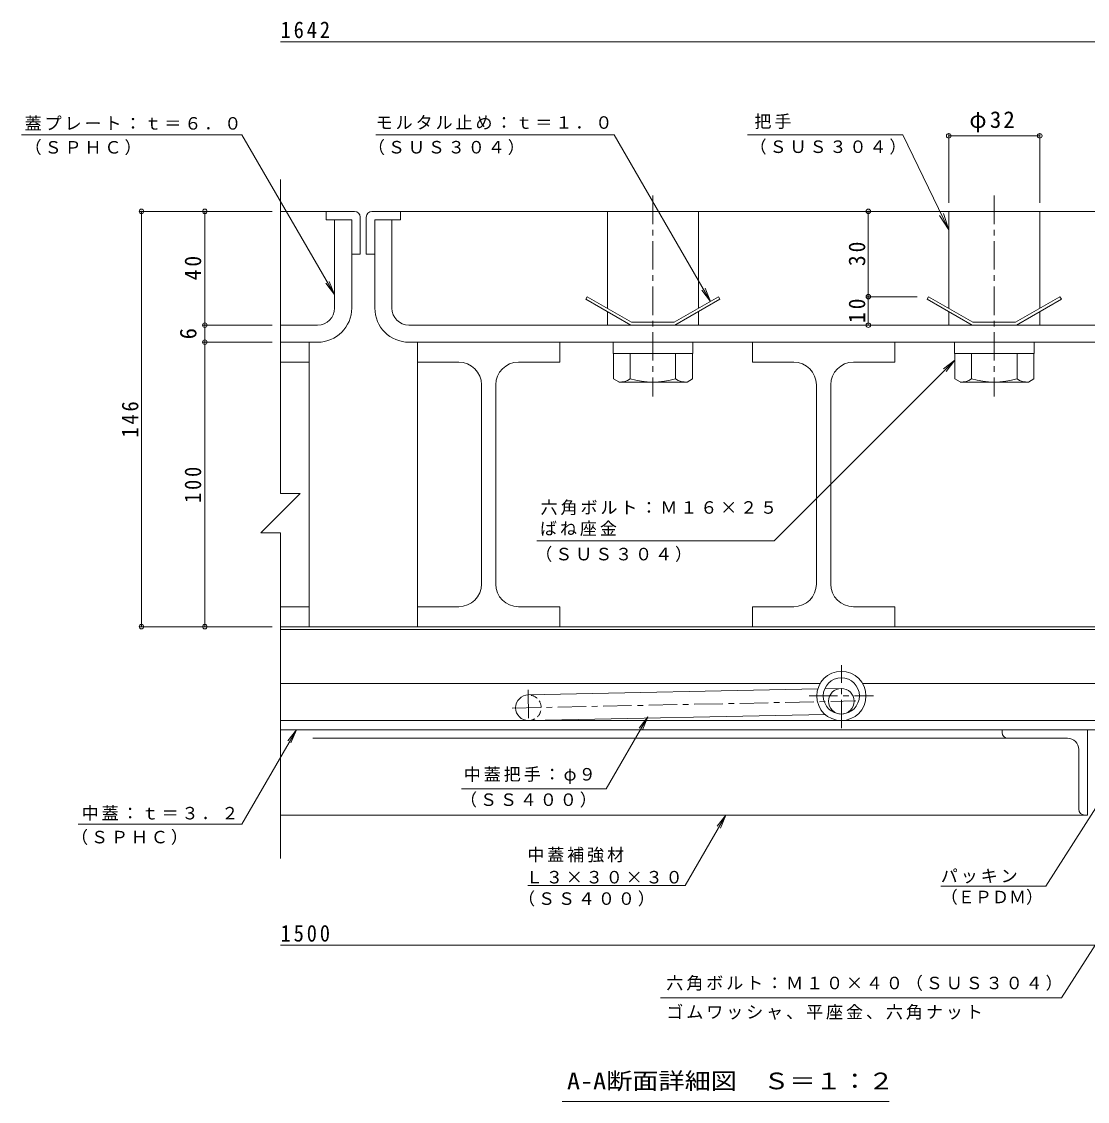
# Model space of a CAD drawing. Units: millimetres on the paper, enlarged 10 times, with parts at other scales. Extents: x -2654 to 2766, y -1962 to 1896.
# Drawn here: x -232 to 1641, y -2 to 1896 of the extents above; entities that cross this region are included whole.
import ezdxf
from ezdxf.enums import TextEntityAlignment as Align

# ---------------------------------------------------------------- set-up
doc = ezdxf.new("R2010")
doc.units = ezdxf.units.MM
doc.header["$LTSCALE"] = 10
doc.header["$PDMODE"] = 32
doc.header["$PDSIZE"] = 8
doc.linetypes.add('CHAIN1', pattern=[8, 5, -1, 1, -1])
doc.linetypes.add('DASHED1', pattern=[1.8, 1.2, -0.6])
for name, color, linetype, lineweight in [('D-2', 3, 'Continuous', 9), ('D-3', 4, 'Continuous', 9), ('D-5', 7, 'Continuous', 9), ('D-6', 6, 'Continuous', 9), ('D-8', 5, 'Continuous', 5), ('D-9', 134, 'Continuous', 5), ('D-A', 3, 'Continuous', 9), ('D-B', 6, 'Continuous', 9), ('D-C', 2, 'Continuous', 5), ('D-F', 7, 'Continuous', 9)]:
    doc.layers.add(name, color=color, linetype=linetype, lineweight=lineweight)
doc.styles.add('ＭＳ ゴシック', font='')
doc.styles.get('ＭＳ ゴシック').set_extended_font_data('MS Gothic')

msp = doc.modelspace()

# ---------------------------------------------------------------- linework, layer by layer
at = {"layer": 'D-2'}
for p, q in [((348.21, 1547.59), (318.21, 1547.59)), ((318.21, 1392.59), (318.21, 1547.59)), ((348.21, 1547.59), (348.21, 1392.59)), ((388.84, 1547.59), (418.84, 1547.59)), ((388.84, 1547.59), (388.84, 1392.59)), ((418.84, 1392.59), (418.84, 1547.59)), ((288.21, 1362.59), (223.18, 1362.59)), ((1906.33, 1362.59), (448.84, 1362.59)), ((223.18, 1332.59), (288.21, 1332.59)), ((448.84, 1332.59), (1906.33, 1332.59))]:
    msp.add_line(p, q, dxfattribs=at)
at = {"layer": 'D-2', "linetype": 'CHAIN1'}
for p, q in [((1208.83, 654.09), (1208.83, 765.07)), ((1152.09, 710.83), (1265.58, 710.83))]:
    msp.add_line(p, q, dxfattribs=at)
at = {"layer": 'D-2'}
for radius in [43.25, 31.75]:
    msp.add_circle((1208.83, 710.83), radius, dxfattribs=at)
for centre, radius, start, end in [((288.21, 1392.59), 60, 270, 0), ((288.21, 1392.59), 30, 270, 0), ((448.84, 1392.59), 60, 180, 270), ((448.84, 1392.59), 30, 180, 270)]:
    msp.add_arc(centre, radius, start, end, dxfattribs=at)
at = {"layer": 'D-3'}
for p, q in [((223.18, 1562.58), (353.21, 1562.58)), ((303.21, 1562.58), (303.21, 1547.59)), ((383.84, 1562.58), (1971.34, 1562.58)), ((433.84, 1562.58), (433.84, 1547.59)), ((303.21, 1547.59), (348.21, 1547.59)), ((348.21, 1547.59), (348.21, 1487.58)), ((363.21, 1552.58), (363.21, 1487.58)), ((373.84, 1552.58), (373.84, 1487.58)), ((388.84, 1547.59), (388.84, 1487.58)), ((433.84, 1547.59), (388.84, 1547.59)), ((348.21, 1487.58), (363.21, 1487.58)), ((388.83, 1487.58), (373.84, 1487.58)), ((762.14, 1412.58), (759.64, 1408.25)), ((759.64, 1408.25), (838.74, 1362.58)), ((762.14, 1412.58), (840.08, 1367.58)), ((993.03, 1412.58), (915.08, 1367.58)), ((995.53, 1408.25), (916.42, 1362.58)), ((993.03, 1412.58), (995.53, 1408.25)), ((1362.14, 1412.58), (1359.64, 1408.25)), ((1359.64, 1408.25), (1438.74, 1362.58)), ((1362.14, 1412.58), (1440.08, 1367.58)), ((1593.03, 1412.58), (1515.08, 1367.58)), ((1595.53, 1408.25), (1516.42, 1362.58)), ((1593.03, 1412.58), (1595.53, 1408.25)), ((915.08, 1367.58), (840.08, 1367.58)), ((1515.08, 1367.58), (1440.08, 1367.58)), ((838.74, 1362.58), (916.42, 1362.58)), ((1438.74, 1362.58), (1516.42, 1362.58))]:
    msp.add_line(p, q, dxfattribs=at)
for centre, start, end in [((353.21, 1552.58), 0, 90), ((383.84, 1552.58), 90, 180)]:
    msp.add_arc(centre, 10, start, end, dxfattribs=at)
at = {"layer": 'D-5'}
for p, q in [((-232.03, 1697.33), (155.15, 1697.33)), ((318.21, 1416.4), (155.15, 1697.33)), ((390.7, 1697.33), (809.63, 1697.33)), ((1317.17, 1697.33), (1043.92, 1697.33)), ((1317.17, 1697.33), (1397.58, 1530.25)), ((1397.58, 1530.25), (1388.21, 1558.74)), ((1397.58, 1530.25), (1381.16, 1555.35)), ((318.21, 1416.4), (302.95, 1436.2)), ((318.21, 1416.4), (308.59, 1439.48)), ((978.78, 1404.36), (963.56, 1424.19)), ((1408.08, 1300.72), (1388.25, 1285.5)), ((1090.57, 983.21), (673.59, 983.21)), ((868.85, 674.23), (853.58, 654.43)), ((868.85, 674.23), (859.23, 651.16)), ((154.84, 485.76), (251.09, 651.58)), ((251.09, 651.58), (235.82, 631.78)), ((251.09, 651.58), (241.47, 628.51)), ((1568.09, 376.46), (1719.82, 614.56)), ((1595.87, 180.45), (1814.29, 523.21)), ((934.13, 377.63), (1006.07, 501.58)), ((1006.07, 501.58), (990.81, 481.78)), ((1006.07, 501.58), (996.45, 478.51)), ((-132.88, 485.76), (154.84, 485.76)), ((658.04, 377.63), (934.13, 377.63)), ((1383.53, 376.46), (1568.09, 376.46)), ((891, 180.45), (1595.87, 180.45)), ((1292.85, -1.76), (717.85, -1.76))]:
    msp.add_line(p, q, dxfattribs=at)
for points in [[(809.63, 1697.33), (978.78, 1404.36), (969.21, 1427.46)], [(1090.57, 983.21), (1408.08, 1300.72), (1392.87, 1280.89)], [(541.45, 547.32), (795.18, 547.32), (868.85, 674.23)]]:
    msp.add_lwpolyline(points, dxfattribs=at)
at = {"layer": 'D-6'}
for p, q in [((223.18, 832.58), (2001.33, 832.58)), ((223.18, 827.58), (2001.33, 827.58)), ((1171.45, 732.58), (223.18, 732.58)), ((658.36, 712.57), (1167.4, 723.22)), ((1179.71, 723.48), (1208.36, 724.08)), ((1246.22, 732.58), (1816.34, 732.58)), ((659.31, 667.59), (1180.14, 678.47)), ((1208.83, 679.07), (1209.31, 679.08))]:
    msp.add_line(p, q, dxfattribs=at)
at = {"layer": 'D-6', "linetype": 'CHAIN1'}
for p, q in [((658.18, 721.58), (659.43, 661.71)), ((630.32, 689.49), (1234.12, 702.11))]:
    msp.add_line(p, q, dxfattribs=at)
at = {"layer": 'D-6'}
msp.add_circle((1208.83, 701.58), 22.5, dxfattribs=at)
msp.add_arc((658.84, 690.08), 22.5, 90, 270, dxfattribs=at)
at = {"layer": 'D-6', "linetype": 'DASHED1'}
msp.add_arc((658.84, 690.08), 22.5, 270, 90, dxfattribs=at)
at = {"layer": 'D-8'}
for p, q in [((223.18, 1332.59), (273.21, 1332.59)), ((273.21, 1332.59), (273.21, 832.58)), ((463.84, 832.58), (463.84, 1332.59)), ((463.84, 1332.59), (1891.34, 1332.59)), ((273.21, 832.58), (223.18, 832.58)), ((1891.34, 832.58), (463.84, 832.58))]:
    msp.add_line(p, q, dxfattribs=at)
at = {"layer": 'D-9'}
for p, q in [((223.18, 1332.59), (273.21, 1332.59)), ((273.21, 1332.59), (273.21, 1297.58)), ((808.08, 1312.58), (808.08, 1268.21)), ((837.59, 1268.07), (837.59, 1312.58)), ((917.59, 1268.07), (917.59, 1312.58)), ((947.09, 1312.58), (947.09, 1268.07)), ((1408.08, 1312.58), (1408.08, 1268.21)), ((1437.59, 1268.07), (1437.59, 1312.58)), ((1517.59, 1268.07), (1517.59, 1312.58)), ((1547.09, 1312.58), (1547.09, 1268.07)), ((223.18, 1297.58), (273.21, 1297.58)), ((536.33, 1297.58), (463.84, 1297.58)), ((641.34, 1297.58), (713.84, 1297.58)), ((1125.08, 1297.58), (1052.59, 1297.58)), ((1230.09, 1297.58), (1302.59, 1297.58)), ((576.33, 907.59), (576.33, 1257.58)), ((601.34, 907.59), (601.34, 1257.58)), ((817.63, 1262.7), (808.08, 1268.21)), ((937.59, 1262.58), (817.83, 1262.58)), ((937.59, 1262.58), (947.09, 1268.07)), ((1165.08, 907.59), (1165.08, 1257.58)), ((1190.09, 907.59), (1190.09, 1257.58)), ((1417.63, 1262.7), (1408.08, 1268.21)), ((1537.59, 1262.58), (1417.83, 1262.58)), ((1537.59, 1262.58), (1547.09, 1268.07)), ((223.18, 867.59), (273.21, 867.59)), ((273.21, 867.59), (273.21, 832.58)), ((463.84, 867.59), (463.84, 832.58)), ((536.33, 867.59), (463.84, 867.59)), ((641.34, 867.59), (713.84, 867.59)), ((713.84, 832.58), (713.84, 867.59)), ((1052.59, 867.59), (1052.59, 832.58)), ((1125.08, 867.59), (1052.59, 867.59)), ((1230.09, 867.59), (1302.59, 867.59)), ((1302.59, 832.58), (1302.59, 867.59)), ((223.18, 832.58), (273.21, 832.58)), ((713.84, 832.58), (463.84, 832.58)), ((1302.59, 832.58), (1052.59, 832.58))]:
    msp.add_line(p, q, dxfattribs=at)
for points in [[(713.84, 1297.58), (713.84, 1332.59), (463.84, 1332.59), (463.84, 1297.58)], [(1302.59, 1297.58), (1302.59, 1332.59), (1052.59, 1332.59), (1052.59, 1297.58)]]:
    msp.add_lwpolyline(points, dxfattribs=at)
for centre, radius, start, end in [((536.33, 1257.58), 40, 0, 90), ((641.34, 1257.58), 40, 90, 180), ((1125.08, 1257.58), 40, 0, 90), ((1230.09, 1257.58), 40, 90, 180), ((818.87, 1297.09), 34.53, 267.86055, 302.81094), ((877.58, 1411.18), 148.6, 254.38446, 285.61554), ((936.3, 1297.09), 34.53, 237.18906, 272.13945), ((1418.87, 1297.09), 34.53, 267.86055, 302.81094), ((1477.58, 1411.18), 148.6, 254.38446, 285.61554), ((1536.3, 1297.09), 34.53, 237.18906, 272.13945), ((536.33, 907.59), 40, 270, 0), ((641.34, 907.59), 40, 180, 270), ((1125.08, 907.59), 40, 270, 0), ((1230.09, 907.59), 40, 180, 270)]:
    msp.add_arc(centre, radius, start, end, dxfattribs=at)
at = {"layer": 'D-A'}
for p, q in [((1926.83, 667.58), (223.18, 667.58)), ((223.18, 651.58), (1926.83, 651.58))]:
    msp.add_line(p, q, dxfattribs=at)
at = {"layer": 'D-B'}
for p, q in [((1491.33, 651.58), (279.71, 651.58)), ((1491.33, 651.58), (1641.33, 651.58)), ((1491.33, 646.58), (1491.33, 651.58)), ((1641.33, 651.58), (1641.33, 501.58)), ((1501.33, 636.58), (279.71, 636.58)), ((1501.33, 636.58), (1606.33, 636.58)), ((1626.33, 511.58), (1626.33, 616.58)), ((1636.33, 501.58), (223.18, 501.58)), ((1636.33, 501.58), (1641.33, 501.58))]:
    msp.add_line(p, q, dxfattribs=at)
for centre, radius, start, end in [((1501.33, 646.58), 10, 180, 270), ((1606.33, 616.58), 20, 0, 90), ((1636.33, 511.58), 10, 180, 270)]:
    msp.add_arc(centre, radius, start, end, dxfattribs=at)
at = {"layer": 'D-C', "linetype": 'CHAIN1', "lineweight": 9}
for p, q in [((877.59, 1590.26), (877.59, 1236.95)), ((1477.59, 1590.26), (1477.59, 1236.95))]:
    msp.add_line(p, q, dxfattribs=at)
at = {"layer": 'D-C', "lineweight": 9}
for p, q in [((797.58, 1562.58), (957.59, 1562.58)), ((797.58, 1392.12), (797.58, 1562.58)), ((957.59, 1392.12), (957.59, 1562.58)), ((1397.58, 1562.58), (1557.59, 1562.58)), ((1397.58, 1392.12), (1397.58, 1562.58)), ((1557.59, 1392.12), (1557.59, 1562.58)), ((797.58, 1362.58), (797.58, 1386.35)), ((957.59, 1362.58), (957.59, 1386.35)), ((1397.58, 1362.58), (1397.58, 1386.35)), ((1557.59, 1362.58), (1557.59, 1386.35)), ((957.59, 1362.58), (797.58, 1362.58)), ((1557.59, 1362.58), (1397.58, 1362.58))]:
    msp.add_line(p, q, dxfattribs=at)
at = {"layer": 'D-C', "color": 134}
for p, q in [((807.58, 1332.58), (947.58, 1332.58)), ((947.58, 1332.58), (947.58, 1312.58)), ((1407.58, 1332.58), (1547.58, 1332.58)), ((1547.58, 1332.58), (1547.58, 1312.58))]:
    msp.add_line(p, q, dxfattribs=at)
for points in [[(807.58, 1332.58), (807.58, 1312.58), (947.58, 1312.58)], [(1407.58, 1332.58), (1407.58, 1312.58), (1547.58, 1312.58)]]:
    msp.add_lwpolyline(points, dxfattribs=at)
at = {"layer": 'D-F'}
for p, q in [((2046.34, 1860.57), (223.18, 1860.57)), ((1397.59, 1577.58), (1397.59, 1700.2)), ((1397.59, 1695.2), (1557.59, 1695.2)), ((1557.59, 1577.58), (1557.59, 1700.2)), ((223.18, 1618.34), (223.18, 1066.49)), ((208.18, 1562.58), (-24.37, 1562.58)), ((-21.37, 832.58), (-21.37, 1562.58)), ((90.07, 1362.58), (90.07, 1562.58)), ((1256.26, 1412.58), (1256.26, 1562.58)), ((1253.26, 1412.58), (1342.14, 1412.58)), ((1256.26, 1362.58), (1256.26, 1412.58)), ((208.18, 1362.58), (85.07, 1362.58)), ((90.07, 1332.58), (90.07, 1362.58)), ((208.18, 1332.58), (85.07, 1332.58)), ((90.07, 832.58), (90.07, 1332.58)), ((223.18, 997.67), (188.77, 997.67)), ((223.18, 997.67), (223.18, 425.04)), ((-24.37, 832.58), (208.18, 832.58)), ((1691.33, 272.68), (223.18, 272.68))]:
    msp.add_line(p, q, dxfattribs=at)
msp.add_lwpolyline([(223.18, 1066.49), (257.59, 1066.49), (188.77, 997.67)], dxfattribs=at)
for p in [(1397.59, 1695.2), (1557.59, 1695.2), (-21.37, 1562.58), (90.07, 1562.58), (1256.26, 1562.58), (1256.26, 1412.58), (90.07, 1362.58), (1256.26, 1362.58), (90.07, 1332.58), (-21.37, 832.58), (90.07, 832.58)]:
    msp.add_point(p, dxfattribs=at)

# ---------------------------------------------------------------- texts
at = {"layer": 'D-5', "style": 'ＭＳ ゴシック'}
msp.add_text('（ＥＰＤＭ）', height=21.99, dxfattribs=at).set_placement((1383.53, 339.9), align=Align.BOTTOM_LEFT)
at = {"layer": 'D-5', "color": 2, "style": 'ＭＳ ゴシック', "width": 1.15}
msp.add_text('A-A断面詳細図\u3000Ｓ＝１：２', height=29.33, dxfattribs=at).set_placement((726.6, 10.74), align=Align.BOTTOM_LEFT)
at = {"layer": 'D-5', "char_height": 21.99, "attachment_point": 7, "style": 'ＭＳ ゴシック'}
for s, insert in [('\\T1.17;蓋プレート：ｔ＝６．０', (-226.7, 1704.88)), ('\\T1.17;モルタル止め：ｔ＝１．０', (390.3, 1706.34)), ('\\T1.17;把手', (1056.01, 1707.17)), ('\\T1.17;（ＳＰＨＣ）', (-226.7, 1661.22)), ('\\T1.17;（ＳＵＳ３０４）', (376.74, 1661.43)), ('\\T1.17;（ＳＵＳ３０４）', (1047.6, 1662.27)), ('\\T1.17;六角ボルト：Ｍ１６×２５', (680.12, 1028.56)), ('\\T1.17;ばね座金', (679.07, 991.84)), ('\\T1.17;（ＳＵＳ３０４）', (670.81, 946.28)), ('\\T1.17;中蓋把手：φ９', (545.17, 556.2)), ('\\T1.17;（ＳＳ４００）', (538.53, 514.66)), ('\\T1.17;中蓋：ｔ＝３．２', (-126.45, 491.45)), ('\\T1.17;（ＳＰＨＣ）', (-145.13, 448.89)), ('\\T1.17;中蓋補強材', (656.76, 418.13)), ('\\T1.17;Ｌ３×３０×３０', (654.41, 380.94)), ('\\T1.17;パッキン', (1383.53, 381.28)), ('\\T1.17;（ＳＳ４００）', (640.57, 340.8)), ('\\T1.17;六角ボルト：Ｍ１０×４０（ＳＵＳ３０４）', (901.15, 192.47)), ('\\T1.17;ゴムワッシャ、平座金、六角ナット', (901.15, 141.65))]:
    msp.add_mtext(s, dxfattribs=dict(at, insert=insert))
at = {"layer": 'D-F', "color": 2, "style": 'ＭＳ ゴシック'}
msp.add_text('6', height=29.33, rotation=90, dxfattribs=at).set_placement((84.07, 1337.58), align=Align.BOTTOM_LEFT)
at = {"layer": 'D-F', "color": 2, "char_height": 29.33, "attachment_point": 7, "style": 'ＭＳ ゴシック'}
for s, insert in [('\\T1.28;\\W0.9;1642', (223.18, 1866.57)), ('\\T1.19;φ32', (1433.84, 1701.2)), ('\\T1.28;\\W0.9;1500', (223.18, 278.68))]:
    msp.add_mtext(s, dxfattribs=dict(at, insert=insert))
at = {"layer": 'D-F', "color": 2, "char_height": 29.33, "attachment_point": 7, "rotation": 90, "style": 'ＭＳ ゴシック'}
for s, insert in [('\\T1.27;\\W0.95;30', (1251.26, 1466.33)), ('\\T1.27;\\W0.95;40', (84.07, 1441.33)), ('\\T1.27;\\W0.95;10', (1251.26, 1366.33)), ('\\T1.27;\\W0.9;146', (-26.37, 1165.08)), ('\\T1.27;\\W0.9;100', (84.07, 1050.08))]:
    msp.add_mtext(s, dxfattribs=dict(at, insert=insert))

doc.saveas('drawing.dxf')
